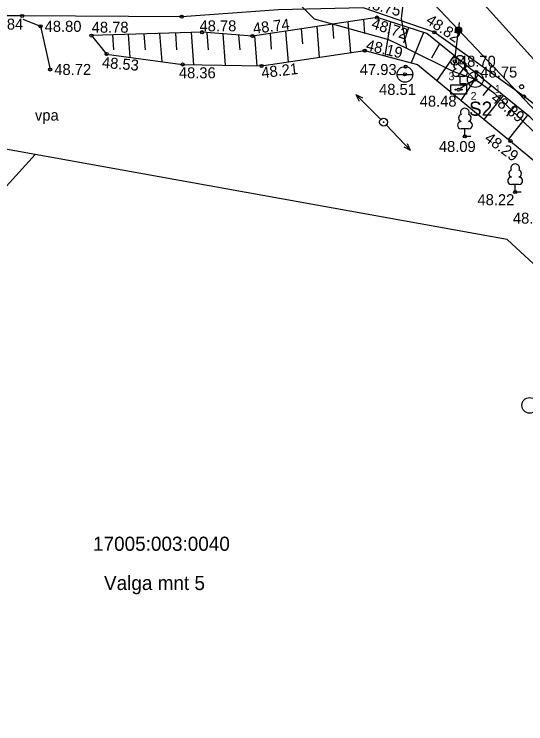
# Model space of a CAD drawing. Extents: x 641028 to 641429, y 6455650 to 6456007.
# Drawn here: x 641261.2 to 641293.74, y 6455849.1 to 6455894.22 of the extents above; entities that cross this region are included whole.
import ezdxf

# ---------------------------------------------------------------- set-up
doc = ezdxf.new("R2010")
doc.units = 0
for name, color, linetype in [('HALJASTUS', 7, 'Continuous'), ('KAEVU_NR', 7, 'Continuous'), ('KORGUS', 7, 'Continuous'), ('KTRASS', 7, 'Continuous'), ('MPOHULIIN', 7, 'Continuous'), ('PIIR', 7, 'Continuous'), ('POST', 7, 'Continuous'), ('PUU', 7, 'Continuous'), ('RAJATIS', 7, 'Continuous'), ('RELJEEF', 7, 'Continuous'), ('SIKAEV', 7, 'Continuous'), ('SIOHULIIN', 7, 'Continuous'), ('SITRASS', 7, 'Continuous'), ('TEE', 7, 'Continuous'), ('TORU_NR', 7, 'Continuous'), ('VKAEV', 7, 'Continuous'), ('VTRASS', 7, 'Continuous')]:
    doc.layers.add(name, color=color, linetype=linetype)

msp = doc.modelspace()

# ---------------------------------------------------------------- linework, layer by layer
at = {"layer": 'HALJASTUS'}
msp.add_lwpolyline([(641261.746, 6455893.902), (641262.873, 6455893.446), (641263.488, 6455890.703)], dxfattribs=at)
at = {"layer": 'KORGUS'}
for centre in [(641261.702, 6455894.103), (641271.853, 6455894.056), (641284.274, 6455894.003), (641262.873, 6455893.446), (641266.117, 6455892.856), (641273.145, 6455893.071), (641276.345, 6455892.826), (641287.913, 6455893.067), (641283.493, 6455891.899), (641267.073, 6455891.683), (641271.91, 6455891.019), (641289.221, 6455891.223), (641263.488, 6455890.703), (641276.927, 6455890.924), (641286.089, 6455890.88), (641286.089, 6455890.88), (641290.587, 6455890.54), (641290.587, 6455890.54), (641286.05, 6455890.391), (641290.524, 6455890.059), (641289.465, 6455889.423), (641293.624, 6455888.98), (641289.86, 6455886.45), (641292.764, 6455886.15), (641293.058, 6455882.909)]:
    msp.add_circle(centre, 0.1, dxfattribs=at)
at = {"layer": 'KTRASS'}
msp.add_line((641282.71, 6455900.367), (641305.203, 6455876.564), dxfattribs=at)
at = {"layer": 'MPOHULIIN'}
for p, q in [((641282.924, 6455889.122), (641283.136, 6455888.697)), ((641282.924, 6455889.122), (641283.348, 6455888.908)), ((641284.514, 6455887.531), (641282.924, 6455889.122)), ((641284.691, 6455887.354), (641284.691, 6455887.354)), ((641284.691, 6455887.354), (641284.691, 6455887.354)), ((641284.863, 6455887.173), (641286.411, 6455885.54)), ((641286.411, 6455885.54), (641285.992, 6455885.765)), ((641286.411, 6455885.54), (641286.21, 6455885.97))]:
    msp.add_line(p, q, dxfattribs=at)
at = {"layer": 'PIIR'}
for points in [[(641239.33, 6455889.47), (641224.6, 6455873.24), (641239.42, 6455859.81), (641262.53, 6455885.29)], [(641270.46, 6455810.04), (641315.35, 6455858.84), (641292.55, 6455879.89), (641262.53, 6455885.29), (641239.42, 6455859.81), (641229.68, 6455849.06)]]:
    msp.add_lwpolyline(points, close=True, dxfattribs=at)
at = {"layer": 'POST'}
msp.add_lwpolyline([(641288.965, 6455889.723), (641289.965, 6455889.723), (641289.965, 6455889.123), (641288.965, 6455889.123)], close=True, dxfattribs=at)
for centre, radius in [((641289.221, 6455891.223), 0.25), ((641289.265, 6455889.423), 0.0304), ((641289.265, 6455889.423), 0.029), ((641289.265, 6455889.423), 0.0277), ((641289.265, 6455889.423), 0.0263), ((641289.265, 6455889.423), 0.0249), ((641289.265, 6455889.423), 0.0236), ((641289.265, 6455889.423), 0.0222), ((641289.265, 6455889.423), 0.0209), ((641289.265, 6455889.423), 0.0195), ((641289.265, 6455889.423), 0.0181), ((641289.265, 6455889.423), 0.0168), ((641289.265, 6455889.423), 0.0154), ((641289.265, 6455889.423), 0.014), ((641289.265, 6455889.423), 0.0127), ((641289.265, 6455889.423), 0.0113), ((641289.265, 6455889.423), 0.00996), ((641289.265, 6455889.423), 0.0086), ((641289.265, 6455889.423), 0.00724), ((641289.265, 6455889.423), 0.00587), ((641289.265, 6455889.423), 0.00451), ((641289.265, 6455889.423), 0.00315), ((641289.265, 6455889.423), 0.00179), ((641289.265, 6455889.423), 0.000426), ((641289.665, 6455889.423), 0.0304), ((641289.665, 6455889.423), 0.029), ((641289.665, 6455889.423), 0.0277), ((641289.665, 6455889.423), 0.0263), ((641289.665, 6455889.423), 0.0249), ((641289.665, 6455889.423), 0.0236), ((641289.665, 6455889.423), 0.0222), ((641289.665, 6455889.423), 0.0209), ((641289.665, 6455889.423), 0.0195), ((641289.665, 6455889.423), 0.0181), ((641289.665, 6455889.423), 0.0168), ((641289.665, 6455889.423), 0.0154), ((641289.665, 6455889.423), 0.014), ((641289.665, 6455889.423), 0.0127), ((641289.665, 6455889.423), 0.0113), ((641289.665, 6455889.423), 0.00996), ((641289.665, 6455889.423), 0.0086), ((641289.665, 6455889.423), 0.00724), ((641289.665, 6455889.423), 0.00587), ((641289.665, 6455889.423), 0.00451), ((641289.665, 6455889.423), 0.00315), ((641289.665, 6455889.423), 0.00179), ((641289.665, 6455889.423), 0.000426), ((641284.691, 6455887.354), 0.25), ((641284.691, 6455887.354), 0.0234)]:
    msp.add_circle(centre, radius, dxfattribs=at)
at = {"layer": 'PUU'}
for p, q in [((641289.793, 6455890.258), (641289.313, 6455890.258)), ((641289.553, 6455889.783), (641289.553, 6455890.258)), ((641289.933, 6455889.783), (641289.553, 6455889.783)), ((641290.1, 6455886.925), (641289.62, 6455886.925)), ((641289.86, 6455886.45), (641289.86, 6455886.925)), ((641290.24, 6455886.45), (641289.86, 6455886.45)), ((641293.298, 6455883.384), (641292.818, 6455883.384)), ((641293.058, 6455882.909), (641293.058, 6455883.384)), ((641293.438, 6455882.909), (641293.058, 6455882.909))]:
    msp.add_line(p, q, dxfattribs=at)
msp.add_circle((641293.47, 6455889.604), 0.125, dxfattribs=at)
for centre, radius, start, end in [((641289.553, 6455891.303), 0.277, 332.5799, 207.4201), ((641289.383, 6455890.955), 0.233, 109.0217, 253.1415), ((641289.723, 6455890.955), 0.233, 286.8508, 70.9859), ((641289.316, 6455890.495), 0.238, 90.0016, 269.3953), ((641289.791, 6455890.495), 0.238, 270.6047, 89.9984), ((641289.86, 6455887.97), 0.277, 332.5799, 207.4201), ((641289.69, 6455887.622), 0.233, 109.0217, 253.1415), ((641290.03, 6455887.622), 0.233, 286.8508, 70.9859), ((641289.623, 6455887.162), 0.238, 90.0016, 269.3953), ((641290.098, 6455887.162), 0.238, 270.6047, 89.9984), ((641292.888, 6455884.082), 0.233, 109.0217, 253.1415), ((641293.058, 6455884.429), 0.277, 332.5799, 207.4201), ((641293.228, 6455884.082), 0.233, 286.8508, 70.9859), ((641292.821, 6455883.622), 0.238, 90.0016, 269.3953), ((641293.296, 6455883.622), 0.238, 270.6047, 89.9984)]:
    msp.add_arc(centre, radius, start, end, dxfattribs=at)
at = {"layer": 'RAJATIS'}
msp.add_circle((641293.984, 6455869.344), 0.5, dxfattribs=at)
at = {"layer": 'RELJEEF'}
for p, q in [((641283.416, 6455893.876), (641283.485, 6455892.997)), ((641280.442, 6455893.434), (641280.596, 6455891.469)), ((641281.433, 6455893.581), (641281.505, 6455892.664)), ((641282.425, 6455893.729), (641282.579, 6455891.764)), ((641285.12, 6455893.732), (641284.777, 6455891.559)), ((641286.274, 6455893.361), (641285.951, 6455892.377)), ((641267.444, 6455892.897), (641267.518, 6455891.952)), ((641268.445, 6455892.927), (641268.558, 6455891.479)), ((641269.445, 6455892.958), (641269.524, 6455891.952)), ((641270.446, 6455892.988), (641270.586, 6455891.201)), ((641271.447, 6455893.019), (641271.53, 6455891.952)), ((641272.447, 6455893.049), (641272.607, 6455891.006)), ((641273.451, 6455893.047), (641273.536, 6455891.952)), ((641274.46, 6455892.97), (641274.616, 6455890.968)), ((641275.469, 6455892.893), (641275.543, 6455891.952)), ((641277.467, 6455892.993), (641277.545, 6455891.998)), ((641278.459, 6455893.14), (641278.613, 6455891.174)), ((641279.45, 6455893.287), (641279.525, 6455892.331)), ((641287.228, 6455893.054), (641286.451, 6455891.116)), ((641276.476, 6455892.845), (641276.626, 6455890.93)), ((641288.253, 6455892.329), (641287.748, 6455891.425)), ((641289.177, 6455891.582), (641288.073, 6455890)), ((641289.93, 6455890.974), (641289.394, 6455890.246)), ((641289.622, 6455888.728), (641290.696, 6455890.354)), ((641291.034, 6455889.057), (641291.534, 6455889.676)), ((641291.085, 6455887.527), (641292.311, 6455889.048)), ((641292.539, 6455887.737), (641293.089, 6455888.419)), ((641292.631, 6455886.259), (641293.867, 6455887.79))]:
    msp.add_line(p, q, dxfattribs=at)
for points in [[(641302.002, 6455877.816), (641302.483, 6455879.344), (641298.652, 6455883.062), (641294.006, 6455887.677), (641287.441, 6455892.986), (641284.274, 6455894.003), (641276.345, 6455892.826), (641273.145, 6455893.071), (641266.117, 6455892.856)], [(641266.117, 6455892.856), (641267.073, 6455891.683), (641271.91, 6455891.019), (641276.927, 6455890.924), (641283.493, 6455891.899), (641286.838, 6455891.013), (641292.764, 6455886.15), (641297.553, 6455882.19), (641302.002, 6455877.816)]]:
    msp.add_lwpolyline(points, dxfattribs=at)
at = {"layer": 'SIKAEV'}
for p, q in [((641290.524, 6455890.559), (641290.524, 6455890.059)), ((641290.524, 6455890.059), (641290.109, 6455889.784)), ((641290.524, 6455890.059), (641290.939, 6455889.784))]:
    msp.add_line(p, q, dxfattribs=at)
msp.add_circle((641290.524, 6455890.059), 0.5, dxfattribs=at)
at = {"layer": 'SIOHULIIN'}
for p, q in [((641289.25, 6455891.471), (641289.512, 6455893.697)), ((641289.221, 6455891.223), (641289.221, 6455891.223))]:
    msp.add_line(p, q, dxfattribs=at)
for radius in [0.199, 0.19, 0.18, 0.171, 0.162, 0.152, 0.143, 0.133, 0.124, 0.114, 0.105, 0.0953, 0.0858, 0.0763, 0.0669, 0.0574, 0.0479, 0.0385, 0.029, 0.0195, 0.0101, 0.00061]:
    msp.add_circle((641289.454, 6455893.204), radius, dxfattribs=at)
at = {"layer": 'SITRASS'}
msp.add_line((641290.524, 6455890.059), (641289.221, 6455891.223), dxfattribs=at)
for points in [[(641286.176, 6455892.029), (641285.83, 6455893.921), (641287.416, 6455907.893), (641288.101, 6455911.655), (641290.609, 6455916.577), (641290.072, 6455917.626), (641284.653, 6455921.436), (641276.532, 6455927.027)], [(641290.524, 6455890.059), (641289.122, 6455890.567), (641286.176, 6455892.029), (641285.031, 6455892.598), (641280.306, 6455893.91), (641274.864, 6455899.282), (641273.75, 6455900.972), (641273.465, 6455903.15), (641272.609, 6455905.314), (641270.113, 6455907.294)], [(641317.038, 6455866.522), (641316.494, 6455867.266), (641307.577, 6455874.644), (641305.278, 6455875.71), (641300.17, 6455880.968), (641291.769, 6455889.154), (641290.524, 6455890.059), (641289.465, 6455889.423)]]:
    msp.add_lwpolyline(points, dxfattribs=at)
at = {"layer": 'TEE'}
msp.add_lwpolyline([(641316.152, 6455851.918), (641322.396, 6455858.267), (641321.789, 6455861.199), (641321.451, 6455862.958), (641319.621, 6455865.625), (641316.327, 6455869.25), (641308.293, 6455875.072), (641299.657, 6455882.925), (641295.243, 6455887.725), (641293.624, 6455888.98), (641287.913, 6455893.067), (641283.386, 6455894.632), (641278.017, 6455894.497), (641271.853, 6455894.056), (641261.702, 6455894.103), (641257.671, 6455894.123)], dxfattribs=at)
at = {"layer": 'VKAEV'}
msp.add_line((641285.55, 6455890.391), (641286.55, 6455890.391), dxfattribs=at)
msp.add_circle((641286.05, 6455890.391), 0.5, dxfattribs=at)
at = {"layer": 'VTRASS'}
msp.add_line((641285.298, 6455901.292), (641307.983, 6455876.026), dxfattribs=at)

# ---------------------------------------------------------------- texts
at = {"layer": 'HALJASTUS'}
msp.add_text('vpa', height=0.7, dxfattribs=at).set_placement((641262.517, 6455887.448))
at = {"layer": 'KAEVU_NR'}
msp.add_text('S2', height=0.9, dxfattribs=at).set_placement((641290.125, 6455887.759))
at = {"layer": 'KORGUS'}
for s, rotation, p in [(' 48.75', 345.5018, (641283.159, 6455894.727)), (' 48.74', 6.8596, (641276.169, 6455892.937)), (' 48.72', 341.2919, (641283.618, 6455893.427)), (' 48.82', 325.8933, (641287.11, 6455893.833)), (' 48.19', 346.2932, (641283.271, 6455892.01)), (' 48.53', 355.1145, (641266.499, 6455890.837)), (' 48.21', 6.6285, (641276.702, 6455890.119)), (' 48.89', 321.3571, (641291.26, 6455888.915)), (' 48.29', 323.5456, (641290.846, 6455886.355))]:
    msp.add_text(s, height=0.7, rotation=rotation, dxfattribs=at).set_placement(p)
for s, p in [(' 48.84', (641259.17, 6455893.237)), (' 48.80', (641262.873, 6455893.096)), (' 48.78', (641272.723, 6455893.127)), (' 48.78', (641265.867, 6455893.039)), (' 48.70', (641289.221, 6455890.873)), (' 48.72', (641263.488, 6455890.353)), (' 47.93', (641282.916, 6455890.349)), (' 48.36', (641271.41, 6455890.141)), (' 48.75', (641290.587, 6455890.19)), (' 48.51', (641284.143, 6455889.087)), (' 48.48', (641286.729, 6455888.337)), (' 48.09', (641287.945, 6455885.455)), (' 48.22', (641290.401, 6455882.072)), (' 48.43', (641292.656, 6455880.898))]:
    msp.add_text(s, height=0.7, dxfattribs=at).set_placement(p)
at = {"layer": 'PIIR'}
for s, p in [('17005:003:0040', (641266.212, 6455860.096)), ('Valga mnt 5', (641266.909, 6455857.602))]:
    msp.add_text(s, height=0.9, dxfattribs=at).set_placement(p)
at = {"layer": 'TORU_NR'}
for s, p in [('3', (641288.82, 6455890.016)), ('1', (641291.771, 6455889.221)), ('2', (641290.228, 6455888.774))]:
    msp.add_text(s, height=0.5, dxfattribs=at).set_placement(p)

doc.saveas('drawing.dxf')
